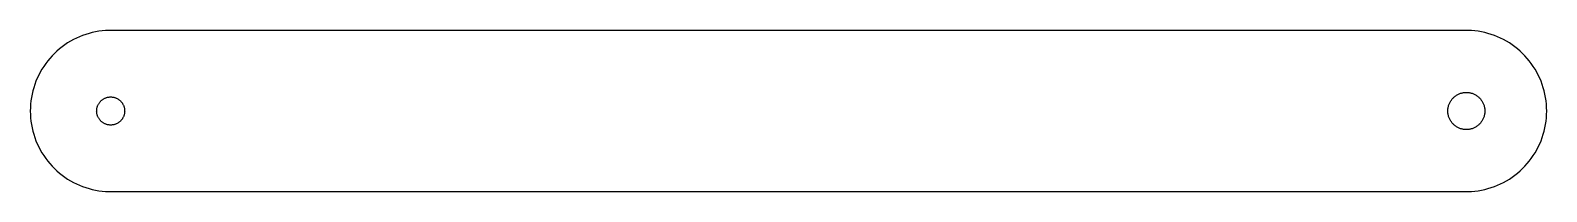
# Model space of a CAD drawing. Header units: metres. Extents: x -9 to 159, y -9 to 9.
import ezdxf

# ---------------------------------------------------------------- set-up
doc = ezdxf.new("R2010")
doc.units = ezdxf.units.M

msp = doc.modelspace()

# ---------------------------------------------------------------- linework, layer by layer
for p, q in [((-2.74712, 8.45452), (-3.09865, 8.33205)), ((-2.39055, 8.56227), (-2.74712, 8.45452)), ((-2.02972, 8.6549), (-2.39055, 8.56227)), ((-1.66579, 8.73241), (-2.02972, 8.6549)), ((-1.29837, 8.79442), (-1.66579, 8.73241)), ((-0.929013, 8.84093), (-1.29837, 8.79442)), ((-0.558105, 8.87233), (-0.929013, 8.84093)), ((-0.186035, 8.88783), (-0.558105, 8.87233)), ((150.186, 8.88783), (-0.186035, 8.88783)), ((150.558, 8.87233), (150.186, 8.88783)), ((150.929, 8.84093), (150.558, 8.87233)), ((151.299, 8.79442), (150.929, 8.84093)), ((151.666, 8.73241), (151.299, 8.79442)), ((152.03, 8.6549), (151.666, 8.73241)), ((152.39, 8.56227), (152.03, 8.6549)), ((152.747, 8.45452), (152.39, 8.56227)), ((153.099, 8.33205), (152.747, 8.45452)), ((-5.66632, 6.84958), (-5.94847, 6.60619)), ((-5.37487, 7.08096), (-5.66632, 6.84958)), ((-5.07333, 7.29994), (-5.37487, 7.08096)), ((-4.76328, 7.50574), (-5.07333, 7.29994)), ((-4.44469, 7.69875), (-4.76328, 7.50574)), ((-4.11835, 7.8782), (-4.44469, 7.69875)), ((-3.78504, 8.0437), (-4.11835, 7.8782)), ((-3.44475, 8.19524), (-3.78504, 8.0437)), ((-3.09865, 8.33205), (-3.44475, 8.19524)), ((153.445, 8.19524), (153.099, 8.33205)), ((153.785, 8.0437), (153.445, 8.19524)), ((154.118, 7.8782), (153.785, 8.0437)), ((154.445, 7.69875), (154.118, 7.8782)), ((154.763, 7.50574), (154.445, 7.69875)), ((155.073, 7.29994), (154.763, 7.50574)), ((155.375, 7.08096), (155.073, 7.29994)), ((155.666, 6.84958), (155.375, 7.08096)), ((155.948, 6.60619), (155.666, 6.84958)), ((-7.19181, 5.22526), (-7.40459, 4.91947)), ((-6.96702, 5.52176), (-7.19181, 5.22526)), ((-6.72943, 5.80856), (-6.96702, 5.52176)), ((-6.48022, 6.08529), (-6.72943, 5.80856)), ((-6.21978, 6.35155), (-6.48022, 6.08529)), ((-5.94847, 6.60619), (-6.21978, 6.35155)), ((156.22, 6.35155), (155.948, 6.60619)), ((156.48, 6.08529), (156.22, 6.35155)), ((156.73, 5.80856), (156.48, 6.08529)), ((156.967, 5.52176), (156.73, 5.80856)), ((157.192, 5.22526), (156.967, 5.52176)), ((157.404, 4.91947), (157.192, 5.22526)), ((-8.12121, 3.61567), (-8.26539, 3.27228)), ((-7.96269, 3.95247), (-8.12121, 3.61567)), ((-7.79022, 4.28268), (-7.96269, 3.95247)), ((-7.60419, 4.60515), (-7.79022, 4.28268)), ((-7.40459, 4.91947), (-7.60419, 4.60515)), ((157.604, 4.60515), (157.404, 4.91947)), ((157.79, 4.28268), (157.604, 4.60515)), ((157.963, 3.95247), (157.79, 4.28268)), ((158.121, 3.61567), (157.963, 3.95247)), ((158.266, 3.27228), (158.121, 3.61567)), ((-8.69559, 1.84795), (-8.76536, 1.48247)), ((-8.61033, 2.21072), (-8.69559, 1.84795)), ((-8.51033, 2.56922), (-8.61033, 2.21072)), ((-8.39522, 2.92346), (-8.51033, 2.56922)), ((-8.26539, 3.27228), (-8.39522, 2.92346)), ((148.76, 1.63285), (148.83, 1.68323)), ((148.83, 1.68323), (148.901, 1.73051)), ((148.901, 1.73051), (148.975, 1.77509)), ((148.975, 1.77509), (149.05, 1.81656)), ((149.05, 1.81656), (149.127, 1.85454)), ((149.127, 1.85454), (149.205, 1.88981)), ((149.205, 1.88981), (149.285, 1.9212)), ((149.285, 1.9212), (149.366, 1.94949)), ((149.366, 1.94949), (149.449, 1.9743)), ((149.449, 1.9743), (149.532, 1.99561)), ((149.532, 1.99561), (149.616, 2.01344)), ((149.616, 2.01344), (149.7, 2.02778)), ((149.7, 2.02778), (149.785, 2.03864)), ((149.785, 2.03864), (149.871, 2.04561)), ((149.871, 2.04561), (149.957, 2.04949)), ((149.957, 2.04949), (150.043, 2.04949)), ((150.043, 2.04949), (150.128, 2.04561)), ((150.128, 2.04561), (150.214, 2.03864)), ((150.214, 2.03864), (150.299, 2.02778)), ((150.299, 2.02778), (150.384, 2.01344)), ((150.384, 2.01344), (150.468, 1.99561)), ((150.468, 1.99561), (150.551, 1.9743)), ((150.551, 1.9743), (150.633, 1.94949)), ((150.633, 1.94949), (150.714, 1.9212)), ((150.714, 1.9212), (150.794, 1.88981)), ((150.794, 1.88981), (150.873, 1.85454)), ((150.873, 1.85454), (150.95, 1.81656)), ((150.95, 1.81656), (151.025, 1.77509)), ((151.025, 1.77509), (151.098, 1.73051)), ((151.098, 1.73051), (151.17, 1.68323)), ((151.17, 1.68323), (151.239, 1.63285)), ((158.395, 2.92346), (158.266, 3.27228)), ((158.51, 2.56922), (158.395, 2.92346)), ((158.61, 2.21072), (158.51, 2.56922)), ((158.695, 1.84795), (158.61, 2.21072)), ((158.766, 1.48247), (158.695, 1.84795)), ((-8.88202, 0.37207), (-8.88977, 0)), ((-8.88977, 0), (-8.88202, -0.37207)), ((-8.85876, 0.743753), (-8.88202, 0.37207)), ((-8.81962, 1.11389), (-8.85876, 0.743753)), ((-8.76536, 1.48247), (-8.81962, 1.11389)), ((-1.54991, 0), (-1.54836, 0.064725)), ((-1.54836, -0.064725), (-1.54991, 0)), ((-1.54836, 0.064725), (-1.54448, 0.129449)), ((-1.54448, 0.129449), (-1.5375, 0.194174)), ((-1.5375, 0.194174), (-1.5282, 0.258124)), ((-1.5282, 0.258124), (-1.5158, 0.322073)), ((-1.5158, 0.322073), (-1.50107, 0.385248)), ((-1.50107, 0.385248), (-1.48363, 0.447647)), ((-1.48363, 0.447647), (-1.46348, 0.509659)), ((-1.46348, 0.509659), (-1.441, 0.570508)), ((-1.441, 0.570508), (-1.41581, 0.630194)), ((-1.41581, 0.630194), (-1.38829, 0.689105)), ((-1.38829, 0.689105), (-1.35806, 0.746466)), ((-1.35806, 0.746466), (-1.3255, 0.802664)), ((-1.3255, 0.802664), (-1.29101, 0.8577)), ((-1.29101, 0.8577), (-1.2538, 0.910797)), ((-1.2538, 0.910797), (-1.21465, 0.962732)), ((-1.21465, 0.962732), (-1.17318, 1.01273)), ((-1.17318, 1.01273), (-1.12978, 1.06079)), ((-1.12978, 1.06079), (-1.08443, 1.1073)), ((-1.08443, 1.1073), (-1.03715, 1.15187)), ((-1.03715, 1.15187), (-0.987924, 1.19411)), ((-0.987924, 1.19411), (-0.936765, 1.23442)), ((-0.936765, 1.23442), (-0.884442, 1.2724)), ((-0.884442, 1.2724), (-0.830182, 1.30845)), ((-0.830182, 1.30845), (-0.774759, 1.34217)), ((-0.774759, 1.34217), (-0.717786, 1.37356)), ((-0.717786, 1.37356), (-0.65965, 1.40224)), ((-0.65965, 1.40224), (-0.600351, 1.42859)), ((-0.600351, 1.42859), (-0.540277, 1.45262)), ((-0.540277, 1.45262), (-0.478653, 1.47394)), ((-0.478653, 1.47394), (-0.416641, 1.49254)), ((-0.416641, 1.49254), (-0.353854, 1.50882)), ((-0.353854, 1.50882), (-0.290292, 1.52239)), ((-0.290292, 1.52239), (-0.226343, 1.53324)), ((-0.226343, 1.53324), (-0.162006, 1.54138)), ((-0.162006, 1.54138), (-0.097281, 1.5468)), ((-0.097281, 1.5468), (-0.032169, 1.54952)), ((-0.032169, 1.54952), (0.032169, 1.54952)), ((0.032169, 1.54952), (0.097281, 1.5468)), ((0.097281, 1.5468), (0.162006, 1.54138)), ((0.162006, 1.54138), (0.226343, 1.53324)), ((0.226343, 1.53324), (0.290292, 1.52239)), ((0.290292, 1.52239), (0.353854, 1.50882)), ((0.353854, 1.50882), (0.416641, 1.49254)), ((0.416641, 1.49254), (0.478653, 1.47394)), ((0.478653, 1.47394), (0.540277, 1.45262)), ((0.540277, 1.45262), (0.600351, 1.42859)), ((0.600351, 1.42859), (0.65965, 1.40224)), ((0.65965, 1.40224), (0.717786, 1.37356)), ((0.717786, 1.37356), (0.774759, 1.34217)), ((0.774759, 1.34217), (0.830182, 1.30845)), ((0.830182, 1.30845), (0.884442, 1.2724)), ((0.884442, 1.2724), (0.936765, 1.23442)), ((0.936765, 1.23442), (0.987924, 1.19411)), ((0.987924, 1.19411), (1.03715, 1.15187)), ((1.03715, 1.15187), (1.08443, 1.1073)), ((1.08443, 1.1073), (1.12978, 1.06079)), ((1.12978, 1.06079), (1.17318, 1.01273)), ((1.17318, 1.01273), (1.21465, 0.962732)), ((1.21465, 0.962732), (1.2538, 0.910797)), ((1.2538, 0.910797), (1.29101, 0.8577)), ((1.29101, 0.8577), (1.3255, 0.802664)), ((1.3255, 0.802664), (1.35806, 0.746466)), ((1.35806, 0.746466), (1.38829, 0.689105)), ((1.38829, 0.689105), (1.41581, 0.630194)), ((1.41581, 0.630194), (1.441, 0.570508)), ((1.441, 0.570508), (1.46348, 0.509659)), ((1.46348, 0.509659), (1.48363, 0.447647)), ((1.48363, 0.447647), (1.50107, 0.385248)), ((1.50107, 0.385248), (1.5158, 0.322073)), ((1.5158, 0.322073), (1.5282, 0.258124)), ((1.5282, 0.258124), (1.5375, 0.194174)), ((1.5375, 0.194174), (1.54448, 0.129449)), ((1.54448, 0.129449), (1.54836, 0.064725)), ((1.54836, 0.064725), (1.54991, 0)), ((1.54991, 0), (1.54836, -0.064725)), ((147.95, 0), (147.951, 0.085654)), ((147.951, -0.085654), (147.95, 0)), ((147.951, 0.085654), (147.957, 0.171307)), ((147.957, 0.171307), (147.966, 0.256573)), ((147.966, 0.256573), (147.979, 0.34184)), ((147.979, 0.34184), (147.994, 0.425943)), ((147.994, 0.425943), (148.014, 0.509659)), ((148.014, 0.509659), (148.037, 0.592212)), ((148.037, 0.592212), (148.064, 0.67399)), ((148.064, 0.67399), (148.094, 0.754605)), ((148.094, 0.754605), (148.127, 0.83367)), ((148.127, 0.83367), (148.163, 0.911185)), ((148.163, 0.911185), (148.203, 0.987537)), ((148.203, 0.987537), (148.246, 1.06195)), ((148.246, 1.06195), (148.292, 1.13443)), ((148.292, 1.13443), (148.341, 1.20458)), ((148.341, 1.20458), (148.393, 1.27318)), ((148.393, 1.27318), (148.448, 1.33945)), ((148.448, 1.33945), (148.505, 1.40302)), ((148.505, 1.40302), (148.565, 1.46464)), ((148.565, 1.46464), (148.628, 1.52316)), ((148.628, 1.52316), (148.693, 1.57936)), ((148.693, 1.57936), (148.76, 1.63285)), ((151.239, 1.63285), (151.307, 1.57936)), ((151.307, 1.57936), (151.371, 1.52316)), ((151.371, 1.52316), (151.434, 1.46464)), ((151.434, 1.46464), (151.494, 1.40302)), ((151.494, 1.40302), (151.552, 1.33945)), ((151.552, 1.33945), (151.606, 1.27318)), ((151.606, 1.27318), (151.658, 1.20458)), ((151.658, 1.20458), (151.707, 1.13443)), ((151.707, 1.13443), (151.753, 1.06195)), ((151.753, 1.06195), (151.796, 0.987537)), ((151.796, 0.987537), (151.836, 0.911185)), ((151.836, 0.911185), (151.873, 0.83367)), ((151.873, 0.83367), (151.906, 0.754605)), ((151.906, 0.754605), (151.936, 0.67399)), ((151.936, 0.67399), (151.962, 0.592212)), ((151.962, 0.592212), (151.985, 0.509659)), ((151.985, 0.509659), (152.005, 0.425943)), ((152.005, 0.425943), (152.021, 0.34184)), ((152.021, 0.34184), (152.034, 0.256573)), ((152.034, 0.256573), (152.043, 0.171307)), ((152.043, 0.171307), (152.048, 0.085654)), ((152.048, 0.085654), (152.05, 0)), ((152.05, 0), (152.048, -0.085654)), ((158.82, 1.11389), (158.766, 1.48247)), ((158.859, 0.743753), (158.82, 1.11389)), ((158.882, 0.37207), (158.859, 0.743753)), ((158.89, 0), (158.882, 0.37207)), ((158.882, -0.37207), (158.89, 0)), ((-8.88202, -0.37207), (-8.85876, -0.743753)), ((-8.85876, -0.743753), (-8.81962, -1.11389)), ((-8.81962, -1.11389), (-8.76536, -1.48247)), ((-8.76536, -1.48247), (-8.69559, -1.84795)), ((-1.54448, -0.129449), (-1.54836, -0.064725)), ((-1.5375, -0.194174), (-1.54448, -0.129449)), ((-1.5282, -0.258124), (-1.5375, -0.194174)), ((-1.5158, -0.322073), (-1.5282, -0.258124)), ((-1.50107, -0.385248), (-1.5158, -0.322073)), ((-1.48363, -0.447647), (-1.50107, -0.385248)), ((-1.46348, -0.509659), (-1.48363, -0.447647)), ((-1.441, -0.570508), (-1.46348, -0.509659)), ((-1.41581, -0.630194), (-1.441, -0.570508)), ((-1.38829, -0.689105), (-1.41581, -0.630194)), ((-1.35806, -0.746466), (-1.38829, -0.689105)), ((-1.3255, -0.802664), (-1.35806, -0.746466)), ((-1.29101, -0.8577), (-1.3255, -0.802664)), ((-1.2538, -0.910797), (-1.29101, -0.8577)), ((-1.21465, -0.962732), (-1.2538, -0.910797)), ((-1.17318, -1.01273), (-1.21465, -0.962732)), ((-1.12978, -1.06079), (-1.17318, -1.01273)), ((-1.08443, -1.1073), (-1.12978, -1.06079)), ((-1.03715, -1.15187), (-1.08443, -1.1073)), ((-0.987924, -1.19411), (-1.03715, -1.15187)), ((-0.936765, -1.23442), (-0.987924, -1.19411)), ((-0.884442, -1.2724), (-0.936765, -1.23442)), ((-0.830182, -1.30845), (-0.884442, -1.2724)), ((-0.774759, -1.34217), (-0.830182, -1.30845)), ((-0.717786, -1.37356), (-0.774759, -1.34217)), ((-0.65965, -1.40224), (-0.717786, -1.37356)), ((-0.600351, -1.42859), (-0.65965, -1.40224)), ((-0.540277, -1.45262), (-0.600351, -1.42859)), ((-0.478653, -1.47394), (-0.540277, -1.45262)), ((-0.416641, -1.49254), (-0.478653, -1.47394)), ((-0.353854, -1.50882), (-0.416641, -1.49254)), ((-0.290292, -1.52239), (-0.353854, -1.50882)), ((-0.226343, -1.53324), (-0.290292, -1.52239)), ((-0.162006, -1.54138), (-0.226343, -1.53324)), ((-0.097281, -1.5468), (-0.162006, -1.54138)), ((-0.032169, -1.54952), (-0.097281, -1.5468)), ((0.032169, -1.54952), (-0.032169, -1.54952)), ((0.097281, -1.5468), (0.032169, -1.54952)), ((0.162006, -1.54138), (0.097281, -1.5468)), ((0.226343, -1.53324), (0.162006, -1.54138)), ((0.290292, -1.52239), (0.226343, -1.53324)), ((0.353854, -1.50882), (0.290292, -1.52239)), ((0.416641, -1.49254), (0.353854, -1.50882)), ((0.478653, -1.47394), (0.416641, -1.49254)), ((0.540277, -1.45262), (0.478653, -1.47394)), ((0.600351, -1.42859), (0.540277, -1.45262)), ((0.65965, -1.40224), (0.600351, -1.42859)), ((0.717786, -1.37356), (0.65965, -1.40224)), ((0.774759, -1.34217), (0.717786, -1.37356)), ((0.830182, -1.30845), (0.774759, -1.34217)), ((0.884442, -1.2724), (0.830182, -1.30845)), ((0.936765, -1.23442), (0.884442, -1.2724)), ((0.987924, -1.19411), (0.936765, -1.23442)), ((1.03715, -1.15187), (0.987924, -1.19411)), ((1.08443, -1.1073), (1.03715, -1.15187)), ((1.12978, -1.06079), (1.08443, -1.1073)), ((1.17318, -1.01273), (1.12978, -1.06079)), ((1.21465, -0.962732), (1.17318, -1.01273)), ((1.2538, -0.910797), (1.21465, -0.962732)), ((1.29101, -0.8577), (1.2538, -0.910797)), ((1.3255, -0.802664), (1.29101, -0.8577)), ((1.35806, -0.746466), (1.3255, -0.802664)), ((1.38829, -0.689105), (1.35806, -0.746466)), ((1.41581, -0.630194), (1.38829, -0.689105)), ((1.441, -0.570508), (1.41581, -0.630194)), ((1.46348, -0.509659), (1.441, -0.570508)), ((1.48363, -0.447647), (1.46348, -0.509659)), ((1.50107, -0.385248), (1.48363, -0.447647)), ((1.5158, -0.322073), (1.50107, -0.385248)), ((1.5282, -0.258124), (1.5158, -0.322073)), ((1.5375, -0.194174), (1.5282, -0.258124)), ((1.54448, -0.129449), (1.5375, -0.194174)), ((1.54836, -0.064725), (1.54448, -0.129449)), ((147.957, -0.171307), (147.951, -0.085654)), ((147.966, -0.256573), (147.957, -0.171307)), ((147.979, -0.34184), (147.966, -0.256573)), ((147.994, -0.425943), (147.979, -0.34184)), ((148.014, -0.509659), (147.994, -0.425943)), ((148.037, -0.592212), (148.014, -0.509659)), ((148.064, -0.67399), (148.037, -0.592212)), ((148.094, -0.754605), (148.064, -0.67399)), ((148.127, -0.83367), (148.094, -0.754605)), ((148.163, -0.911185), (148.127, -0.83367)), ((148.203, -0.987537), (148.163, -0.911185)), ((148.246, -1.06195), (148.203, -0.987537)), ((148.292, -1.13443), (148.246, -1.06195)), ((148.341, -1.20458), (148.292, -1.13443)), ((148.393, -1.27318), (148.341, -1.20458)), ((148.448, -1.33945), (148.393, -1.27318)), ((148.505, -1.40302), (148.448, -1.33945)), ((148.565, -1.46464), (148.505, -1.40302)), ((148.628, -1.52316), (148.565, -1.46464)), ((148.693, -1.57936), (148.628, -1.52316)), ((148.76, -1.63285), (148.693, -1.57936)), ((148.83, -1.68323), (148.76, -1.63285)), ((151.239, -1.63285), (151.17, -1.68323)), ((151.307, -1.57936), (151.239, -1.63285)), ((151.371, -1.52316), (151.307, -1.57936)), ((151.434, -1.46464), (151.371, -1.52316)), ((151.494, -1.40302), (151.434, -1.46464)), ((151.552, -1.33945), (151.494, -1.40302)), ((151.606, -1.27318), (151.552, -1.33945)), ((151.658, -1.20458), (151.606, -1.27318)), ((151.707, -1.13443), (151.658, -1.20458)), ((151.753, -1.06195), (151.707, -1.13443)), ((151.796, -0.987537), (151.753, -1.06195)), ((151.836, -0.911185), (151.796, -0.987537)), ((151.873, -0.83367), (151.836, -0.911185)), ((151.906, -0.754605), (151.873, -0.83367)), ((151.936, -0.67399), (151.906, -0.754605)), ((151.962, -0.592212), (151.936, -0.67399)), ((151.985, -0.509659), (151.962, -0.592212)), ((152.005, -0.425943), (151.985, -0.509659)), ((152.021, -0.34184), (152.005, -0.425943)), ((152.034, -0.256573), (152.021, -0.34184)), ((152.043, -0.171307), (152.034, -0.256573)), ((152.048, -0.085654), (152.043, -0.171307)), ((158.695, -1.84795), (158.766, -1.48247)), ((158.766, -1.48247), (158.82, -1.11389)), ((158.82, -1.11389), (158.859, -0.743753)), ((158.859, -0.743753), (158.882, -0.37207)), ((-8.69559, -1.84795), (-8.61033, -2.21072)), ((-8.61033, -2.21072), (-8.51033, -2.56922)), ((-8.51033, -2.56922), (-8.39522, -2.92346)), ((-8.39522, -2.92346), (-8.26539, -3.27228)), ((-8.26539, -3.27228), (-8.12121, -3.61567)), ((148.901, -1.73051), (148.83, -1.68323)), ((148.975, -1.77509), (148.901, -1.73051)), ((149.05, -1.81656), (148.975, -1.77509)), ((149.127, -1.85454), (149.05, -1.81656)), ((149.205, -1.88981), (149.127, -1.85454)), ((149.285, -1.9212), (149.205, -1.88981)), ((149.366, -1.94949), (149.285, -1.9212)), ((149.449, -1.9743), (149.366, -1.94949)), ((149.532, -1.99561), (149.449, -1.9743)), ((149.616, -2.01344), (149.532, -1.99561)), ((149.7, -2.02778), (149.616, -2.01344)), ((149.785, -2.03864), (149.7, -2.02778)), ((149.871, -2.04561), (149.785, -2.03864)), ((149.957, -2.04949), (149.871, -2.04561)), ((150.043, -2.04949), (149.957, -2.04949)), ((150.128, -2.04561), (150.043, -2.04949)), ((150.214, -2.03864), (150.128, -2.04561)), ((150.299, -2.02778), (150.214, -2.03864)), ((150.384, -2.01344), (150.299, -2.02778)), ((150.468, -1.99561), (150.384, -2.01344)), ((150.551, -1.9743), (150.468, -1.99561)), ((150.633, -1.94949), (150.551, -1.9743)), ((150.714, -1.9212), (150.633, -1.94949)), ((150.794, -1.88981), (150.714, -1.9212)), ((150.873, -1.85454), (150.794, -1.88981)), ((150.95, -1.81656), (150.873, -1.85454)), ((151.025, -1.77509), (150.95, -1.81656)), ((151.098, -1.73051), (151.025, -1.77509)), ((151.17, -1.68323), (151.098, -1.73051)), ((158.121, -3.61567), (158.266, -3.27228)), ((158.266, -3.27228), (158.395, -2.92346)), ((158.395, -2.92346), (158.51, -2.56922)), ((158.51, -2.56922), (158.61, -2.21072)), ((158.61, -2.21072), (158.695, -1.84795)), ((-8.12121, -3.61567), (-7.96269, -3.95247)), ((-7.96269, -3.95247), (-7.79022, -4.28268)), ((-7.79022, -4.28268), (-7.60419, -4.60515)), ((-7.60419, -4.60515), (-7.40459, -4.91947)), ((-7.40459, -4.91947), (-7.19181, -5.22526)), ((157.192, -5.22526), (157.404, -4.91947)), ((157.404, -4.91947), (157.604, -4.60515)), ((157.604, -4.60515), (157.79, -4.28268)), ((157.79, -4.28268), (157.963, -3.95247)), ((157.963, -3.95247), (158.121, -3.61567)), ((-7.19181, -5.22526), (-6.96702, -5.52176)), ((-6.96702, -5.52176), (-6.72943, -5.80856)), ((-6.72943, -5.80856), (-6.48022, -6.08529)), ((-6.48022, -6.08529), (-6.21978, -6.35155)), ((-6.21978, -6.35155), (-5.94847, -6.60619)), ((-5.94847, -6.60619), (-5.66632, -6.84958)), ((155.666, -6.84958), (155.948, -6.60619)), ((155.948, -6.60619), (156.22, -6.35155)), ((156.22, -6.35155), (156.48, -6.08529)), ((156.48, -6.08529), (156.73, -5.80856)), ((156.73, -5.80856), (156.967, -5.52176)), ((156.967, -5.52176), (157.192, -5.22526)), ((-5.66632, -6.84958), (-5.37487, -7.08096)), ((-5.37487, -7.08096), (-5.07333, -7.29994)), ((-5.07333, -7.29994), (-4.76328, -7.50574)), ((-4.76328, -7.50574), (-4.44469, -7.69875)), ((-4.44469, -7.69875), (-4.11835, -7.8782)), ((-4.11835, -7.8782), (-3.78504, -8.0437)), ((-3.78504, -8.0437), (-3.44475, -8.19524)), ((-3.44475, -8.19524), (-3.09865, -8.33205)), ((-3.09865, -8.33205), (-2.74712, -8.45452)), ((152.747, -8.45452), (153.099, -8.33205)), ((153.099, -8.33205), (153.445, -8.19524)), ((153.445, -8.19524), (153.785, -8.0437)), ((153.785, -8.0437), (154.118, -7.8782)), ((154.118, -7.8782), (154.445, -7.69875)), ((154.445, -7.69875), (154.763, -7.50574)), ((154.763, -7.50574), (155.073, -7.29994)), ((155.073, -7.29994), (155.375, -7.08096)), ((155.375, -7.08096), (155.666, -6.84958)), ((-2.74712, -8.45452), (-2.39055, -8.56227)), ((-2.39055, -8.56227), (-2.02972, -8.6549)), ((-2.02972, -8.6549), (-1.66579, -8.73241)), ((-1.66579, -8.73241), (-1.29837, -8.79442)), ((-1.29837, -8.79442), (-0.929013, -8.84093)), ((-0.929013, -8.84093), (-0.558105, -8.87233)), ((-0.558105, -8.87233), (-0.186035, -8.88783)), ((-0.186035, -8.88783), (150.186, -8.88783)), ((150.186, -8.88783), (150.558, -8.87233)), ((150.558, -8.87233), (150.929, -8.84093)), ((150.929, -8.84093), (151.299, -8.79442)), ((151.299, -8.79442), (151.666, -8.73241)), ((151.666, -8.73241), (152.03, -8.6549)), ((152.03, -8.6549), (152.39, -8.56227)), ((152.39, -8.56227), (152.747, -8.45452))]:
    msp.add_line(p, q)

doc.saveas('drawing.dxf')
